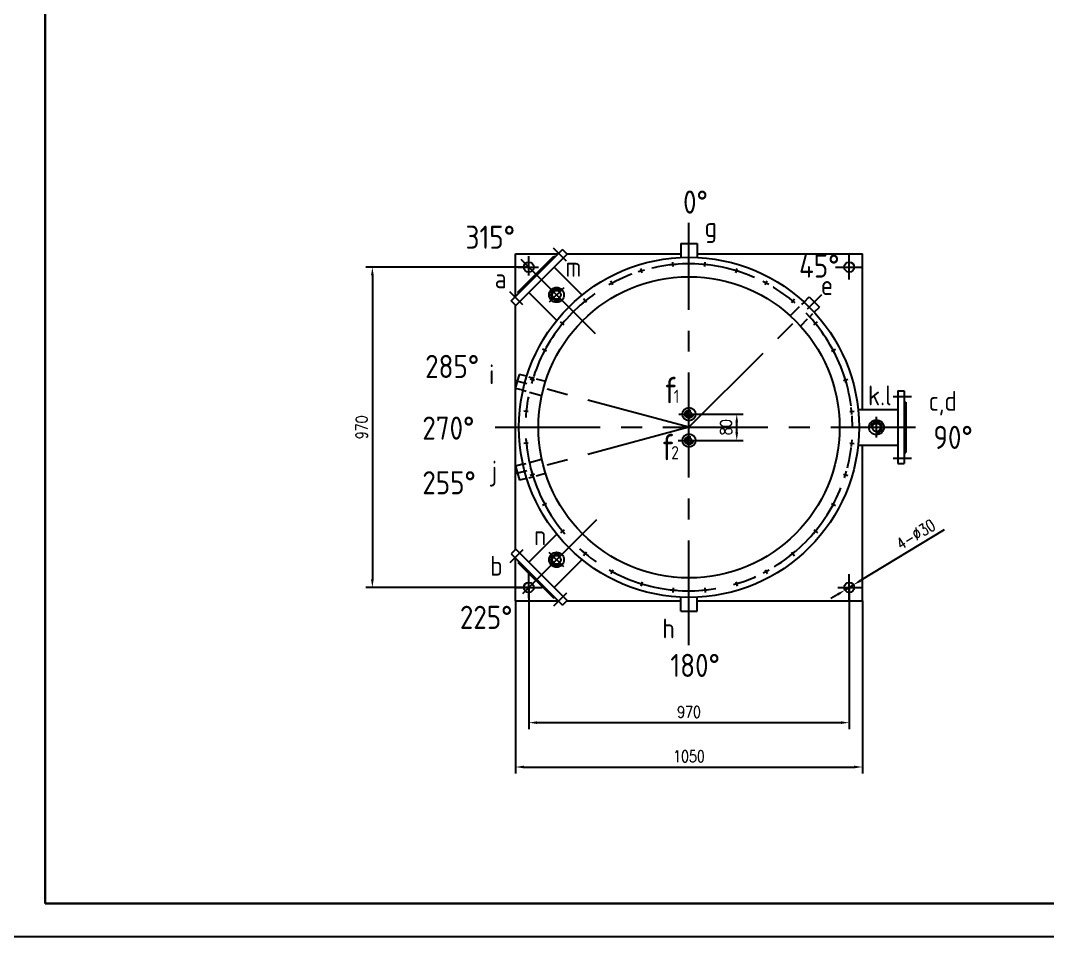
# Paper-space layout '布局1' of a CAD drawing. Extents: x 1187 to 4862, y -125 to 1349.
# Drawn here: x 1834.8 to 2145.7, y -121.3 to 156 of the extents above; entities that cross this region are included whole.
import ezdxf

# ---------------------------------------------------------------- set-up
doc = ezdxf.new("R2010")
doc.units = 0
doc.header["$MEASUREMENT"] = 0
doc.linetypes.add('CENTER', pattern=[50.8, 31.75, -6.35, 6.35, -6.35])
doc.linetypes.add('HIDDEN', pattern=[9.525, 6.35, -3.175])
doc.layers.get('DEFPOINTS').update_dxf_attribs({"linetype": 'CONTINUOUS'})
for name, color, linetype in [('一般注释', 5, 'CONTINUOUS'), ('中心线', 1, 'CENTER'), ('可见轮廓线', 7, 'CONTINUOUS'), ('图框_外框线', 7, 'CONTINUOUS'), ('尺寸标注', 5, 'CONTINUOUS'), ('细实线', 2, 'CONTINUOUS'), ('虚线', 4, 'HIDDEN')]:
    doc.layers.add(name, color=color, linetype=linetype)
doc.layers.add('图框_内框线', color=5, linetype='CONTINUOUS', lineweight=30)
doc.styles.add('TH_GBDIM', font='romans.shx', dxfattribs={"width": 0.8, "bigfont": 'gbcbig.shx'})
doc.styles.add('件号及接点字头', font='gbenor.shx', dxfattribs={"height": 7, "bigfont": 'gbcbig.shx'})
doc.styles.add('管口名称', font='gbenor.shx', dxfattribs={"height": 10, "bigfont": 'gbcbig.shx'})
doc.dimstyles.new('TH_GBDIM', dxfattribs={"dimtxt": 3.5, "dimasz": 2.5, "dimexe": 2, "dimexo": 0, "dimgap": 1.5, "dimtad": 1, "dimdec": 1, "dimzin": 0, "dimdsep": 46, "dimtxsty": 'TH_GBDIM', "dimcen": 2.5, "dimclrd": 130, "dimclre": 130, "dimclrt": 3, "dimadec": 0, "dimazin": 0, "dimtfac": 0.714286, "dimtdec": 1, "dimtmove": 0, "dimatfit": 3, "dimfxl": 0, "dimtolj": 1, "dimtzin": 0, "dimlwd": -1, "dimlwe": -1, "dimarcsym": 0})

# ---------------------------------------------------------------- blocks, each defined once
blk = doc.blocks.new('*D253')
at = {"layer": 'DEFPOINTS', "color": 0}
for p in [(2037.17, 36.83), (2051.62, 36.83), (2037.17, 28.83)]:
    blk.add_point(p, dxfattribs=at)
at = {"layer": '可见轮廓线', "color": 5}
for p, q in [((2037.17, 36.83), (2053.62, 36.83)), ((2051.62, 31.33), (2051.62, 34.33)), ((2037.17, 28.83), (2053.62, 28.83))]:
    blk.add_line(p, q, dxfattribs=at)
for points in [[(2051.21, 34.33), (2052.04, 34.33), (2051.62, 36.83)], [(2051.21, 31.33), (2052.04, 31.33), (2051.62, 28.83)]]:
    blk.add_solid(points, dxfattribs=at)
at = {"layer": '可见轮廓线', "color": 5, "insert": (2048.37, 32.83), "char_height": 3.5, "attachment_point": 5, "rotation": 90, "style": 'TH_GBDIM'}
blk.add_mtext('\\A1;80', dxfattribs=at)
blk = doc.blocks.new('*D254')
at = {"layer": 'DEFPOINTS', "color": 0}
for p in [(2086.95, -14.89), (2084.39, -16.44)]:
    blk.add_point(p, dxfattribs=at)
at = {"layer": '可见轮廓线', "color": 5}
for p, q in [((2114.45, 1.82), (2089.09, -13.59)), ((2084.39, -16.44), (2086.95, -14.89)), ((2082.25, -17.74), (2080.11, -19.04))]:
    blk.add_line(p, q, dxfattribs=at)
for points in [[(2088.87, -13.23), (2089.3, -13.94), (2086.95, -14.89)], [(2082.03, -17.39), (2082.47, -18.1), (2084.39, -16.44)]]:
    blk.add_solid(points, dxfattribs=at)
at = {"layer": '可见轮廓线', "color": 5, "insert": (2105.84, 0.39), "char_height": 3.5, "attachment_point": 5, "rotation": 31.2756, "style": 'TH_GBDIM'}
blk.add_mtext('\\A1;4-%%C30', dxfattribs=at)
blk = doc.blocks.new('*D255')
at = {"layer": 'DEFPOINTS', "color": 0}
for p in [(1988.67, -15.67), (2085.67, -15.67), (2085.67, -56.59)]:
    blk.add_point(p, dxfattribs=at)
at = {"layer": '可见轮廓线', "color": 5}
for p, q in [((1988.67, -15.67), (1988.67, -58.59)), ((2085.67, -15.67), (2085.67, -58.59)), ((1991.17, -56.59), (2083.17, -56.59))]:
    blk.add_line(p, q, dxfattribs=at)
for points in [[(1991.17, -56.17), (1991.17, -57.01), (1988.67, -56.59)], [(2083.17, -56.17), (2083.17, -57.01), (2085.67, -56.59)]]:
    blk.add_solid(points, dxfattribs=at)
at = {"layer": '可见轮廓线', "color": 5, "insert": (2037.17, -53.34), "char_height": 3.5, "attachment_point": 5, "style": 'TH_GBDIM'}
blk.add_mtext('\\A1;970', dxfattribs=at)
blk = doc.blocks.new('*D256')
at = {"layer": 'DEFPOINTS', "color": 0}
for p in [(1984.67, -19.67), (2089.67, -19.67), (2089.67, -70.03)]:
    blk.add_point(p, dxfattribs=at)
at = {"layer": '可见轮廓线', "color": 5}
for p, q in [((1984.67, -19.67), (1984.67, -72.03)), ((2089.67, -19.67), (2089.67, -72.03)), ((1987.17, -70.03), (2087.17, -70.03))]:
    blk.add_line(p, q, dxfattribs=at)
for points in [[(1987.17, -69.61), (1987.17, -70.44), (1984.67, -70.03)], [(2087.17, -69.61), (2087.17, -70.44), (2089.67, -70.03)]]:
    blk.add_solid(points, dxfattribs=at)
at = {"layer": '可见轮廓线', "color": 5, "insert": (2037.17, -66.78), "char_height": 3.5, "attachment_point": 5, "style": 'TH_GBDIM'}
blk.add_mtext('\\A1;1050', dxfattribs=at)
blk = doc.blocks.new('*D257')
at = {"layer": 'DEFPOINTS', "color": 0}
for p in [(1988.67, 81.33), (1941.3, -15.67), (1988.67, -15.67)]:
    blk.add_point(p, dxfattribs=at)
at = {"layer": '可见轮廓线', "color": 5}
for p, q in [((1988.67, 81.33), (1939.3, 81.33)), ((1941.3, 78.83), (1941.3, -13.17)), ((1988.67, -15.67), (1939.3, -15.67))]:
    blk.add_line(p, q, dxfattribs=at)
for points in [[(1940.88, 78.83), (1941.72, 78.83), (1941.3, 81.33)], [(1940.88, -13.17), (1941.72, -13.17), (1941.3, -15.67)]]:
    blk.add_solid(points, dxfattribs=at)
at = {"layer": '可见轮廓线', "color": 5, "insert": (1938.05, 32.83), "char_height": 3.5, "attachment_point": 5, "rotation": 90, "style": 'TH_GBDIM'}
blk.add_mtext('\\A1;970', dxfattribs=at)

psp = doc.layouts.new('布局1')

# ---------------------------------------------------------------- linework, layer by layer
at = {"layer": '中心线'}
for p, q in [((2037.169, -33.156), (2037.169, 94.756)), ((2008.823, 61.181), (1984.669, 85.335)), ((1988.669, 78.756), (1988.669, 84.685)), ((2000.112, 83.103), (1996.176, 87.039)), ((2085.669, 77.563), (2085.669, 85.335)), ((1985.328, 81.335), (1991.615, 81.335)), ((2081.558, 81.335), (2089.669, 81.335)), ((1999.234, 75.101), (1994.841, 70.708)), ((1986.901, 69.893), (1982.966, 73.828)), ((2037.169, 32.835), (2077.355, 73.02)), ((2037.169, 32.835), (1984.669, 46.902)), ((2098.957, 42.176), (2104.523, 42.176)), ((2034.049, 36.835), (2039.169, 36.835)), ((2034.718, 36.835), (2039.911, 36.835)), ((2093.919, 29.773), (2093.919, 35.985)), ((1978.498, 32.835), (2105.774, 32.835)), ((2037.169, 32.835), (1984.669, 18.767)), ((2033.928, 28.835), (2039.911, 28.835)), ((2034.718, 28.835), (2039.911, 28.835)), ((2098.957, 23.494), (2104.523, 23.494)), ((2009.179, 4.845), (1984.669, -19.665)), ((1986.901, -4.223), (1982.966, -8.159)), ((1999.234, -9.431), (1994.841, -5.039)), ((1988.669, -18.905), (1988.669, -10.669)), ((2085.669, -19.665), (2085.669, -11.646)), ((1984.669, -15.665), (1992.667, -15.665)), ((2000.112, -17.433), (1996.176, -21.369)), ((2082.236, -15.665), (2089.669, -15.665))]:
    psp.add_line(p, q, dxfattribs=at)
psp.add_arc((2037.169, 32.835), 49.5, 7.55132, 4.03392, dxfattribs=at)
at = {"layer": '可见轮廓线'}
for p, q in [((2034.669, 88.461), (2039.669, 88.461)), ((2034.669, 88.461), (2034.669, 84.274)), ((2039.669, 88.461), (2039.669, 84.274)), ((1983.35, 71.098), (1998.907, 86.654)), ((1984.669, 85.335), (1997.587, 85.335)), ((1984.669, 72.417), (1984.669, 85.335)), ((1984.73, 69.718), (2000.286, 85.275)), ((1985.395, 73.777), (1996.227, 84.61)), ((1996.545, 84.292), (1996.227, 84.61)), ((2000.286, 85.275), (1998.907, 86.654)), ((2000.286, 85.275), (1998.907, 86.654)), ((2000.226, 85.335), (2034.669, 85.335)), ((2039.669, 85.335), (2089.669, 85.335)), ((2089.669, 38.235), (2089.669, 85.335)), ((2004.8, 72.841), (1996.326, 81.315)), ((2022.979, 79.613), (2022.565, 80.963)), ((2033.261, 82.18), (2031.217, 81.976)), ((2032.378, 81.483), (2032.235, 82.887)), ((2042.963, 81.995), (2040.918, 82.193)), ((2041.961, 81.483), (2042.094, 82.888)), ((2051.36, 79.613), (2051.765, 80.966)), ((2023.71, 80.47), (2021.744, 79.87)), ((2052.442, 79.92), (2050.475, 80.513)), ((2014.675, 76.928), (2012.864, 75.957)), ((2014.126, 75.946), (2013.456, 77.189)), ((2061.335, 76.035), (2059.521, 77.001)), ((2060.213, 75.946), (2060.874, 77.193)), ((1985.712, 73.46), (1985.395, 73.777)), ((1997.163, 65.204), (1988.69, 73.678)), ((2006.505, 71.693), (2004.919, 70.387)), ((2006.158, 70.622), (2005.259, 71.71)), ((2069.298, 70.491), (2067.708, 71.792)), ((2068.181, 70.622), (2069.072, 71.717)), ((2071.997, 70.773), (2073.579, 72.356)), ((2073.579, 72.356), (2076.69, 69.244)), ((1984.73, 69.718), (1983.35, 71.098)), ((1984.669, -4.109), (1984.669, 69.778)), ((2075.108, 67.662), (2076.69, 69.244)), ((1999.513, 64.964), (1998.212, 63.373)), ((1999.382, 63.846), (1998.288, 64.738)), ((2076.027, 63.499), (2074.721, 65.086)), ((2074.957, 63.846), (2076.045, 64.745)), ((1994.058, 55.878), (1992.811, 56.539)), ((1993.969, 57), (1993.003, 55.186)), ((2080.281, 55.878), (2081.523, 56.548)), ((2081.263, 55.329), (2080.292, 57.14)), ((1984.687, 44.62), (1985.826, 48.87)), ((1987.988, 48.291), (1985.826, 48.87)), ((1990.391, 47.025), (1989.039, 47.43)), ((1990.085, 48.108), (1989.491, 46.14)), ((2083.948, 47.025), (2085.297, 47.439)), ((2084.804, 46.295), (2084.205, 48.26)), ((1986.849, 44.041), (1984.687, 44.62)), ((2100.369, 43.835), (2100.369, 21.835)), ((2100.369, 43.835), (2102.32, 43.835)), ((2102.32, 43.835), (2102.32, 21.835)), ((2102.32, 40.495), (2102.769, 40.495)), ((2102.769, 40.495), (2102.769, 25.175)), ((1988.521, 37.626), (1987.116, 37.76)), ((1988.01, 38.628), (1987.812, 36.583)), ((2085.817, 37.626), (2087.222, 37.77)), ((2086.515, 36.743), (2086.31, 38.788)), ((2088.386, 38.235), (2100.369, 38.235)), ((1988.521, 28.043), (1987.117, 27.9)), ((1987.824, 28.927), (1988.029, 26.882)), ((2085.817, 28.043), (2087.223, 27.91)), ((2086.329, 27.041), (2086.527, 29.086)), ((2088.386, 27.435), (2100.369, 27.435)), ((2089.669, -19.665), (2089.669, 27.435)), ((2102.32, 25.175), (2102.769, 25.175)), ((2100.369, 21.835), (2102.32, 21.835)), ((2100.369, 21.835), (2102.32, 21.835)), ((1986.849, 21.629), (1984.687, 21.05)), ((1984.687, 21.05), (1985.826, 16.8)), ((1989.535, 19.375), (1990.134, 17.409)), ((2084.254, 17.562), (2084.848, 19.529)), ((1987.988, 17.379), (1985.826, 16.8)), ((1990.391, 18.645), (1989.042, 18.23)), ((2083.948, 18.645), (2085.3, 18.24)), ((1994.058, 9.791), (1992.816, 9.121)), ((1993.076, 10.34), (1994.047, 8.53)), ((2080.281, 9.791), (2081.528, 9.13)), ((2080.37, 8.669), (2081.336, 10.483)), ((1997.163, 0.465), (1988.69, -8.008)), ((1999.382, 1.823), (1998.294, 0.924)), ((1998.311, 2.17), (1999.618, 0.584)), ((2074.826, 0.706), (2076.127, 2.296)), ((2074.957, 1.823), (2076.051, 0.932)), ((1984.73, -4.049), (1983.35, -5.428)), ((1983.35, -5.428), (1998.907, -20.984)), ((1984.73, -4.049), (2000.286, -19.605)), ((2005.04, -4.821), (2006.631, -6.122)), ((2006.158, -4.953), (2005.266, -6.047)), ((2067.834, -6.023), (2069.42, -4.717)), ((2068.181, -4.953), (2069.08, -6.041)), ((1984.669, -19.665), (1984.669, -6.747)), ((1985.712, -7.79), (1985.395, -8.108)), ((1985.395, -8.108), (1996.227, -18.94)), ((2004.8, -7.171), (1996.326, -15.645)), ((2013.004, -10.366), (2014.818, -11.332)), ((2014.126, -10.277), (2013.465, -11.524)), ((2059.664, -11.259), (2061.475, -10.287)), ((2060.213, -10.277), (2060.883, -11.519)), ((2021.896, -14.25), (2023.864, -14.843)), ((2022.979, -13.944), (2022.574, -15.296)), ((2050.629, -14.8), (2052.595, -14.2)), ((2051.36, -13.944), (2051.774, -15.293)), ((1996.545, -18.623), (1996.227, -18.94)), ((2031.376, -16.325), (2033.421, -16.523)), ((2032.378, -15.813), (2032.245, -17.219)), ((2034.669, -22.792), (2034.669, -18.605)), ((2039.669, -22.792), (2039.669, -18.605)), ((2041.078, -16.511), (2043.122, -16.306)), ((2041.961, -15.813), (2042.104, -17.218)), ((1984.669, -19.665), (1997.587, -19.665)), ((2000.286, -19.605), (1998.907, -20.984)), ((2000.286, -19.605), (1998.907, -20.984)), ((2000.226, -19.665), (2034.669, -19.665)), ((2039.669, -19.665), (2089.669, -19.665)), ((2034.669, -22.792), (2039.669, -22.792))]:
    psp.add_line(p, q, dxfattribs=at)
for centre, radius in [((2037.169, 32.835), 51.5), ((1988.669, 81.335), 1.5), ((2085.669, 81.335), 1.5), ((2037.169, 32.835), 45.6), ((1997.069, 72.936), 2.25), ((1997.069, 72.936), 2.25), ((1997.069, 72.936), 1.29), ((2037.169, 36.835), 2), ((2037.169, 36.835), 0.752), ((2093.919, 32.835), 2.25), ((2093.919, 32.835), 2.25), ((2093.919, 32.835), 1.29), ((2037.169, 28.835), 2), ((2037.169, 28.835), 0.752), ((1997.069, -7.266), 2.25), ((1997.069, -7.266), 2.25), ((1997.069, -7.266), 1.29), ((1988.669, -15.665), 1.5), ((2085.669, -15.665), 1.5)]:
    psp.add_circle(centre, radius, dxfattribs=at)
at = {"layer": '图框_内框线'}
for p, q in [((1842.288, 462.662), (1842.288, -111.338)), ((1842.288, -111.338), (2648.288, -111.338))]:
    psp.add_line(p, q, dxfattribs=at)
at = {"layer": '图框_外框线'}
psp.add_lwpolyline([(1817.288, -121.338), (2658.288, -121.338), (2658.288, 472.662), (1817.288, 472.662)], close=True, dxfattribs=at)
at = {"layer": '细实线'}
for centre, start, end in [((1997.069, 72.936), 45, 315), ((2093.919, 32.835), 270, 180), ((1997.069, -7.266), 45, 315)]:
    psp.add_arc(centre, 1.704, start, end, dxfattribs=at)
at = {"layer": '虚线'}
for p, q in [((2070.529, 69.306), (2067.82, 66.597)), ((2071.997, 70.773), (2071.249, 70.026)), ((2072.993, 65.547), (2070.932, 63.486)), ((2074.595, 67.149), (2073.536, 66.09)), ((1988.688, 48.103), (1990.135, 47.715)), ((1990.877, 47.517), (1993.693, 46.762)), ((1986.849, 44.041), (1987.87, 43.767)), ((1988.853, 43.504), (1992.554, 42.512)), ((1986.849, 21.629), (1987.87, 21.903)), ((1988.853, 22.166), (1992.554, 23.158)), ((1990.877, 18.153), (1993.693, 18.908)), ((1988.688, 17.567), (1990.135, 17.954))]:
    psp.add_line(p, q, dxfattribs=at)
for centre in [(2037.169, 36.835), (2037.169, 28.835)]:
    psp.add_circle(centre, 1.222, dxfattribs=at)

# ---------------------------------------------------------------- texts
at = {"layer": '一般注释', "style": '件号及接点字头'}
for s, p in [('0%%d', (2035.373, 97.544)), ('315%%d', (1969.538, 86.906)), ('45%%d', (2070.48, 78.172)), ('285%%d', (1957.283, 47.769)), ('270%%d', (1956.434, 29.102)), ('90%%d', (2111.174, 26.294)), ('255%%d', (1956.434, 12.556)), ('180%%d', (2031.523, -42.755))]:
    psp.add_text(s, height=7, dxfattribs=at).set_placement(p)
at = {"layer": '尺寸标注'}
for s, height, style, p in [('g', 6, '管口名称', (2041.88, 90.461)), ('m', 6, '管口名称', (1999.783, 78.429)), ('a', 6, '管口名称', (1978.337, 74.935)), ('e', 6, '管口名称', (2077.083, 72.895)), ('i', 6, '管口名称', (1976.612, 45.883)), ('f', 8, '管口名称', (2029.47, 40.099)), ('1', 4, '管口名称', (2032.555, 40.208)), ('k.l', 6, '管口名称', (2091.356, 39.487)), ('c,d', 6, '管口名称', (2109.723, 37.828)), ('f', 8, '管口名称', (2028.658, 22.85)), ('2', 4, '管口名称', (2031.801, 23.154)), ('j', 6, '管口名称', (1977.447, 16.707)), ('n', 6, '管口名称', (1990.281, -2.889)), ('b', 6, '管口名称', (1976.969, -12.103)), ('225%%d', 7, '件号及接点字头', (1967.804, -28.2)), ('h', 6, '管口名称', (2029.097, -31.064))]:
    psp.add_text(s, height=height, dxfattribs=dict(at, style=style)).set_placement(p)

# ---------------------------------------------------------------- dimensions: what is measured, and where the dimension line sits
at = {"layer": '可见轮廓线'}
for base, p1, p2, text, picture, middle in [((1941.3, -15.665), (1988.669, 81.335), (1988.669, -15.665), '970', '*D257', (1938.05, 32.835)), ((2051.625, 36.835), (2037.169, 28.835), (2037.169, 36.835), '80', '*D253', (2048.375, 32.835))]:
    dim = psp.add_linear_dim(base=base, p1=p1, p2=p2, angle=90, text=text, dimstyle='TH_GBDIM', override={"dimclrd": 5, "dimclre": 5, "dimclrt": 5}, dxfattribs=at)
    dim.commit()
    dim.dimension.update_dxf_attribs({"geometry": picture, "text_midpoint": middle})
dim = psp.add_diameter_dim_2p(p1=(2084.387, -16.444), p2=(2086.951, -14.886), text='4-%%C30', dimstyle='TH_GBDIM', override={"dimclrd": 5, "dimclre": 5, "dimclrt": 5}, dxfattribs=at)
dim.commit()
dim.dimension.update_dxf_attribs({"geometry": '*D254', "text_midpoint": (2107.526, -2.389), "dimtype": 163})
for base, p1, p2, text, picture, middle in [((2085.669, -56.591), (1988.669, -15.665), (2085.669, -15.665), '970', '*D255', (2037.169, -53.341)), ((2089.669, -70.025), (1984.669, -19.665), (2089.669, -19.665), '1050', '*D256', (2037.169, -66.775))]:
    dim = psp.add_linear_dim(base=base, p1=p1, p2=p2, text=text, dimstyle='TH_GBDIM', override={"dimclrd": 5, "dimclre": 5, "dimclrt": 5}, dxfattribs=at)
    dim.commit()
    dim.dimension.update_dxf_attribs({"geometry": picture, "text_midpoint": middle})

doc.saveas('drawing.dxf')
